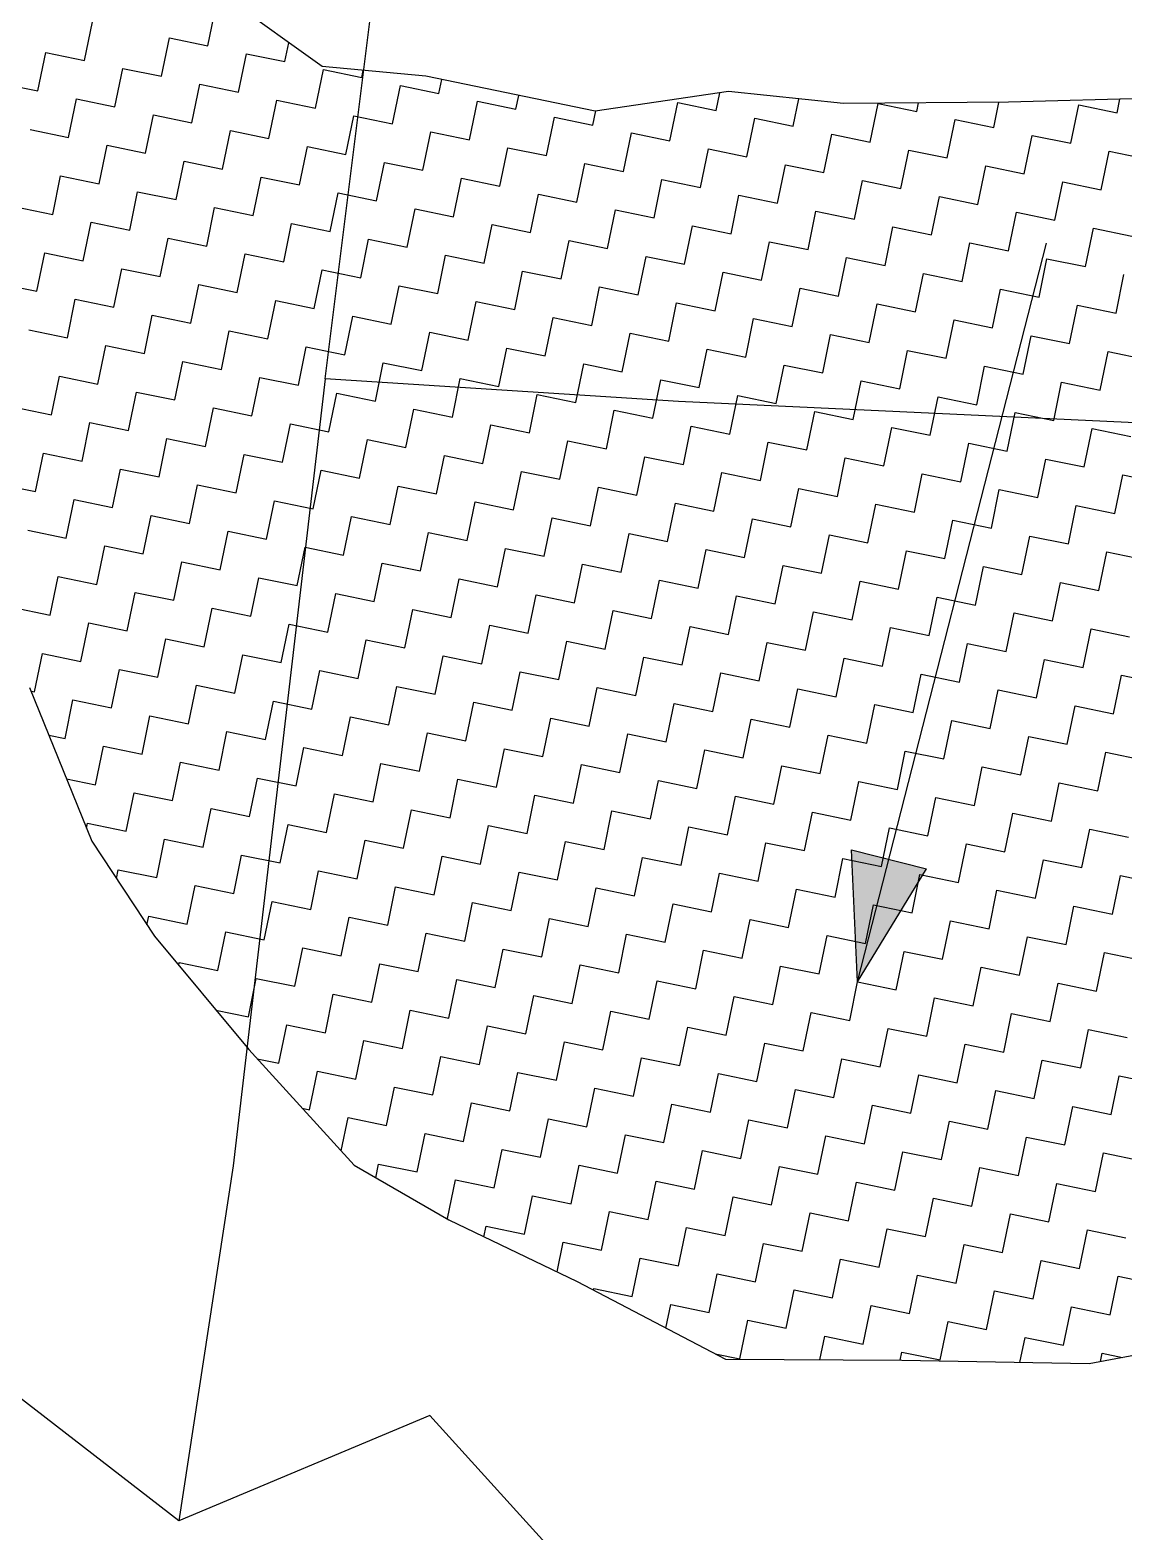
# Model space of a CAD drawing. Header units: metres. Extents: x 280043 to 281054, y 2047152 to 2048652.
# Drawn here: x 280675.3 to 280744.2, y 2047865.4 to 2047960.1 of the extents above; entities that cross this region are included whole.
import ezdxf

# ---------------------------------------------------------------- set-up
doc = ezdxf.new("R2010")
doc.units = ezdxf.units.M
doc.layers.add('POLY_HATCH', color=12, linetype='Continuous')
doc.layers.add('POLY_PARCEL', color=6, linetype='Continuous')

msp = doc.modelspace()

# ---------------------------------------------------------------- hatches: boundary and pattern name
h = msp.add_hatch(color=256)
h.paths.add_polyline_path([(280729.362, 2047907.806), (280726.998, 2047908.41), (280727.388, 2047900.077)])
h.paths.add_polyline_path([(280727.388, 2047900.077), (280731.726, 2047907.202), (280729.362, 2047907.806)])

# ---------------------------------------------------------------- linework, layer by layer
for points in [[(280727.388, 2047900.077), (280739.279, 2047946.639)], [(280726.998, 2047908.41), (280731.726, 2047907.202)], [(280727.388, 2047900.077), (280726.998, 2047908.41)], [(280727.388, 2047900.077), (280731.726, 2047907.202)]]:
    msp.add_lwpolyline(points)
at = {"layer": 'POLY_HATCH', "linetype": 'Continuous'}
for p, q in [((280686.459, 2047959.077), (280686.959, 2047961.502)), ((280678.684, 2047958.152), (280679.184, 2047960.577)), ((280683.534, 2047957.152), (280684.034, 2047959.577)), ((280684.034, 2047959.577), (280686.459, 2047959.077)), ((280675.759, 2047956.226), (280676.259, 2047958.651)), ((280676.259, 2047958.651), (280678.684, 2047958.152)), ((280688.385, 2047956.152), (280688.884, 2047958.577)), ((280688.884, 2047958.577), (280691.31, 2047958.077)), ((280691.31, 2047958.077), (280691.555, 2047959.267)), ((280680.609, 2047955.227), (280681.109, 2047957.652)), ((280681.109, 2047957.652), (280683.534, 2047957.152)), ((280693.235, 2047955.152), (280693.735, 2047957.577)), ((280693.735, 2047957.577), (280696.16, 2047957.077)), ((280673.334, 2047956.726), (280675.759, 2047956.226)), ((280685.46, 2047954.227), (280685.96, 2047956.652)), ((280685.96, 2047956.652), (280688.385, 2047956.152)), ((280696.16, 2047957.077), (280696.251, 2047957.521)), ((280701.01, 2047956.077), (280701.19, 2047956.95)), ((280677.684, 2047953.301), (280678.184, 2047955.726)), ((280678.184, 2047955.726), (280680.609, 2047955.227)), ((280690.31, 2047953.227), (280690.81, 2047955.652)), ((280690.81, 2047955.652), (280693.235, 2047955.152)), ((280698.085, 2047954.152), (280698.585, 2047956.577)), ((280698.585, 2047956.577), (280701.01, 2047956.077)), ((280705.86, 2047955.078), (280706.04, 2047955.95)), ((280718.485, 2047955.003), (280718.713, 2047956.109)), ((280723.336, 2047954.003), (280723.69, 2047955.725)), ((280743.736, 2047954.854), (280743.912, 2047955.707)), ((280682.535, 2047952.302), (280683.035, 2047954.727)), ((280683.035, 2047954.727), (280685.46, 2047954.227)), ((280702.935, 2047953.152), (280703.435, 2047955.578)), ((280703.435, 2047955.578), (280705.86, 2047955.078)), ((280710.71, 2047954.078), (280710.893, 2047954.965)), ((280715.56, 2047953.078), (280716.06, 2047955.503)), ((280716.06, 2047955.503), (280718.485, 2047955.003)), ((280728.186, 2047953.004), (280728.686, 2047955.429)), ((280728.686, 2047955.429), (280731.111, 2047954.929)), ((280731.111, 2047954.929), (280731.222, 2047955.469)), ((280735.961, 2047953.929), (280736.286, 2047955.508)), ((280740.811, 2047952.929), (280741.311, 2047955.354)), ((280741.311, 2047955.354), (280743.736, 2047954.854)), ((280675.259, 2047953.801), (280677.684, 2047953.301)), ((280695.16, 2047952.227), (280695.66, 2047954.652)), ((280695.66, 2047954.652), (280698.085, 2047954.152)), ((280707.785, 2047952.153), (280708.285, 2047954.578)), ((280708.285, 2047954.578), (280710.71, 2047954.078)), ((280720.411, 2047952.078), (280720.91, 2047954.503)), ((280720.91, 2047954.503), (280723.336, 2047954.003)), ((280733.036, 2047952.004), (280733.536, 2047954.429)), ((280733.536, 2047954.429), (280735.961, 2047953.929)), ((280687.385, 2047951.302), (280687.885, 2047953.727)), ((280687.885, 2047953.727), (280690.31, 2047953.227)), ((280700.01, 2047951.227), (280700.51, 2047953.652)), ((280700.51, 2047953.652), (280702.935, 2047953.152)), ((280712.635, 2047951.153), (280713.135, 2047953.578)), ((280713.135, 2047953.578), (280715.56, 2047953.078)), ((280725.261, 2047951.078), (280725.761, 2047953.504)), ((280725.761, 2047953.504), (280728.186, 2047953.004)), ((280737.886, 2047951.004), (280738.386, 2047953.429)), ((280738.386, 2047953.429), (280740.811, 2047952.929)), ((280679.61, 2047950.376), (280680.11, 2047952.801)), ((280680.11, 2047952.801), (280682.535, 2047952.302)), ((280692.235, 2047950.302), (280692.735, 2047952.727)), ((280692.735, 2047952.727), (280695.16, 2047952.227)), ((280704.86, 2047950.228), (280705.36, 2047952.653)), ((280705.36, 2047952.653), (280707.785, 2047952.153)), ((280717.486, 2047950.153), (280717.985, 2047952.578)), ((280717.985, 2047952.578), (280720.411, 2047952.078)), ((280730.111, 2047950.079), (280730.611, 2047952.504)), ((280730.611, 2047952.504), (280733.036, 2047952.004)), ((280742.736, 2047950.004), (280743.236, 2047952.429)), ((280743.236, 2047952.429), (280745.661, 2047951.929)), ((280684.46, 2047949.377), (280684.96, 2047951.802)), ((280684.96, 2047951.802), (280687.385, 2047951.302)), ((280697.085, 2047949.302), (280697.585, 2047951.727)), ((280697.585, 2047951.727), (280700.01, 2047951.227)), ((280709.71, 2047949.228), (280710.21, 2047951.653)), ((280710.21, 2047951.653), (280712.635, 2047951.153)), ((280722.336, 2047949.153), (280722.836, 2047951.578)), ((280722.836, 2047951.578), (280725.261, 2047951.078)), ((280734.961, 2047949.079), (280735.461, 2047951.504)), ((280735.461, 2047951.504), (280737.886, 2047951.004)), ((280676.685, 2047948.451), (280677.185, 2047950.876)), ((280677.185, 2047950.876), (280679.61, 2047950.376)), ((280689.31, 2047948.377), (280689.81, 2047950.802)), ((280689.81, 2047950.802), (280692.235, 2047950.302)), ((280701.935, 2047948.302), (280702.435, 2047950.727)), ((280702.435, 2047950.727), (280704.86, 2047950.228)), ((280714.561, 2047948.228), (280715.06, 2047950.653)), ((280715.06, 2047950.653), (280717.486, 2047950.153)), ((280727.186, 2047948.153), (280727.686, 2047950.579)), ((280727.686, 2047950.579), (280730.111, 2047950.079)), ((280739.811, 2047948.079), (280740.311, 2047950.504)), ((280740.311, 2047950.504), (280742.736, 2047950.004)), ((280681.535, 2047947.451), (280682.035, 2047949.876)), ((280682.035, 2047949.876), (280684.46, 2047949.377)), ((280694.16, 2047947.377), (280694.66, 2047949.802)), ((280694.66, 2047949.802), (280697.085, 2047949.302)), ((280706.785, 2047947.303), (280707.285, 2047949.728)), ((280707.285, 2047949.728), (280709.71, 2047949.228)), ((280719.411, 2047947.228), (280719.911, 2047949.653)), ((280719.911, 2047949.653), (280722.336, 2047949.153)), ((280732.036, 2047947.154), (280732.536, 2047949.579)), ((280732.536, 2047949.579), (280734.961, 2047949.079)), ((280674.26, 2047948.951), (280676.685, 2047948.451)), ((280686.385, 2047946.452), (280686.885, 2047948.877)), ((280686.885, 2047948.877), (280689.31, 2047948.377)), ((280699.01, 2047946.377), (280699.51, 2047948.802)), ((280699.51, 2047948.802), (280701.935, 2047948.302)), ((280711.636, 2047946.303), (280712.135, 2047948.728)), ((280712.135, 2047948.728), (280714.561, 2047948.228)), ((280724.261, 2047946.228), (280724.761, 2047948.653)), ((280724.761, 2047948.653), (280727.186, 2047948.153)), ((280736.886, 2047946.154), (280737.386, 2047948.579)), ((280737.386, 2047948.579), (280739.811, 2047948.079)), ((280678.61, 2047945.526), (280679.11, 2047947.951)), ((280679.11, 2047947.951), (280681.535, 2047947.451)), ((280691.235, 2047945.452), (280691.735, 2047947.877)), ((280691.735, 2047947.877), (280694.16, 2047947.377)), ((280703.86, 2047945.377), (280704.36, 2047947.802)), ((280704.36, 2047947.802), (280706.785, 2047947.303)), ((280716.486, 2047945.303), (280716.986, 2047947.728)), ((280716.986, 2047947.728), (280719.411, 2047947.228)), ((280729.111, 2047945.228), (280729.611, 2047947.654)), ((280729.611, 2047947.654), (280732.036, 2047947.154)), ((280741.736, 2047945.154), (280742.236, 2047947.579)), ((280742.236, 2047947.579), (280744.661, 2047947.079)), ((280683.46, 2047944.526), (280683.96, 2047946.951)), ((280683.96, 2047946.951), (280686.385, 2047946.452)), ((280696.085, 2047944.452), (280696.585, 2047946.877)), ((280696.585, 2047946.877), (280699.01, 2047946.377)), ((280708.711, 2047944.378), (280709.211, 2047946.803)), ((280709.211, 2047946.803), (280711.636, 2047946.303)), ((280721.336, 2047944.303), (280721.836, 2047946.728)), ((280721.836, 2047946.728), (280724.261, 2047946.228)), ((280733.961, 2047944.229), (280734.461, 2047946.654)), ((280734.461, 2047946.654), (280736.886, 2047946.154)), ((280675.685, 2047943.601), (280676.185, 2047946.026)), ((280676.185, 2047946.026), (280678.61, 2047945.526)), ((280688.31, 2047943.527), (280688.81, 2047945.952)), ((280688.81, 2047945.952), (280691.235, 2047945.452)), ((280700.935, 2047943.452), (280701.435, 2047945.877)), ((280701.435, 2047945.877), (280703.86, 2047945.377)), ((280713.561, 2047943.378), (280714.061, 2047945.803)), ((280714.061, 2047945.803), (280716.486, 2047945.303)), ((280726.186, 2047943.303), (280726.686, 2047945.728)), ((280726.686, 2047945.728), (280729.111, 2047945.228)), ((280738.811, 2047943.229), (280739.311, 2047945.654)), ((280739.311, 2047945.654), (280741.736, 2047945.154)), ((280680.535, 2047942.601), (280681.035, 2047945.026)), ((280681.035, 2047945.026), (280683.46, 2047944.526)), ((280693.16, 2047942.527), (280693.66, 2047944.952)), ((280693.66, 2047944.952), (280696.085, 2047944.452)), ((280705.786, 2047942.452), (280706.286, 2047944.877)), ((280706.286, 2047944.877), (280708.711, 2047944.378)), ((280718.411, 2047942.378), (280718.911, 2047944.803)), ((280718.911, 2047944.803), (280721.336, 2047944.303)), ((280731.036, 2047942.303), (280731.536, 2047944.729)), ((280731.536, 2047944.729), (280733.961, 2047944.229)), ((280743.662, 2047942.229), (280744.161, 2047944.654)), ((280673.26, 2047944.101), (280675.685, 2047943.601)), ((280685.385, 2047941.601), (280685.885, 2047944.027)), ((280685.885, 2047944.027), (280688.31, 2047943.527)), ((280698.01, 2047941.527), (280698.51, 2047943.952)), ((280698.51, 2047943.952), (280700.935, 2047943.452)), ((280710.636, 2047941.453), (280711.136, 2047943.878)), ((280711.136, 2047943.878), (280713.561, 2047943.378)), ((280723.261, 2047941.378), (280723.761, 2047943.803)), ((280723.761, 2047943.803), (280726.186, 2047943.303)), ((280735.886, 2047941.304), (280736.386, 2047943.729)), ((280736.386, 2047943.729), (280738.811, 2047943.229)), ((280677.61, 2047940.676), (280678.11, 2047943.101)), ((280678.11, 2047943.101), (280680.535, 2047942.601)), ((280690.235, 2047940.602), (280690.735, 2047943.027)), ((280690.735, 2047943.027), (280693.16, 2047942.527)), ((280702.861, 2047940.527), (280703.361, 2047942.952)), ((280703.361, 2047942.952), (280705.786, 2047942.452)), ((280715.486, 2047940.453), (280715.986, 2047942.878)), ((280715.986, 2047942.878), (280718.411, 2047942.378)), ((280728.111, 2047940.378), (280728.611, 2047942.803)), ((280728.611, 2047942.803), (280731.036, 2047942.303)), ((280740.737, 2047940.304), (280741.236, 2047942.729)), ((280741.236, 2047942.729), (280743.662, 2047942.229)), ((280682.46, 2047939.676), (280682.96, 2047942.101)), ((280682.96, 2047942.101), (280685.385, 2047941.601)), ((280695.085, 2047939.602), (280695.585, 2047942.027)), ((280695.585, 2047942.027), (280698.01, 2047941.527)), ((280707.711, 2047939.527), (280708.211, 2047941.952)), ((280708.211, 2047941.952), (280710.636, 2047941.453)), ((280720.336, 2047939.453), (280720.836, 2047941.878)), ((280720.836, 2047941.878), (280723.261, 2047941.378)), ((280732.961, 2047939.378), (280733.461, 2047941.804)), ((280733.461, 2047941.804), (280735.886, 2047941.304)), ((280675.185, 2047941.176), (280677.61, 2047940.676)), ((280687.31, 2047938.676), (280687.81, 2047941.102)), ((280687.81, 2047941.102), (280690.235, 2047940.602)), ((280699.936, 2047938.602), (280700.436, 2047941.027)), ((280700.436, 2047941.027), (280702.861, 2047940.527)), ((280712.561, 2047938.528), (280713.061, 2047940.953)), ((280713.061, 2047940.953), (280715.486, 2047940.453)), ((280725.186, 2047938.453), (280725.686, 2047940.878)), ((280725.686, 2047940.878), (280728.111, 2047940.378)), ((280737.812, 2047938.379), (280738.311, 2047940.804)), ((280738.311, 2047940.804), (280740.737, 2047940.304)), ((280679.535, 2047937.751), (280680.035, 2047940.176)), ((280680.035, 2047940.176), (280682.46, 2047939.676)), ((280692.16, 2047937.677), (280692.66, 2047940.102)), ((280692.66, 2047940.102), (280695.085, 2047939.602)), ((280704.786, 2047937.602), (280705.286, 2047940.027)), ((280705.286, 2047940.027), (280707.711, 2047939.527)), ((280717.411, 2047937.528), (280717.911, 2047939.953)), ((280717.911, 2047939.953), (280720.336, 2047939.453)), ((280730.036, 2047937.453), (280730.536, 2047939.878)), ((280730.536, 2047939.878), (280732.961, 2047939.378)), ((280742.662, 2047937.379), (280743.162, 2047939.804)), ((280743.162, 2047939.804), (280745.587, 2047939.304)), ((280684.385, 2047936.751), (280684.885, 2047939.176)), ((280684.885, 2047939.176), (280687.31, 2047938.676)), ((280697.011, 2047936.677), (280697.511, 2047939.102)), ((280697.511, 2047939.102), (280699.936, 2047938.602)), ((280709.636, 2047936.602), (280710.136, 2047939.027)), ((280710.136, 2047939.027), (280712.561, 2047938.528)), ((280722.261, 2047936.528), (280722.761, 2047938.953)), ((280722.761, 2047938.953), (280725.186, 2047938.453)), ((280734.887, 2047936.454), (280735.386, 2047938.879)), ((280735.386, 2047938.879), (280737.812, 2047938.379)), ((280676.61, 2047935.826), (280677.11, 2047938.251)), ((280677.11, 2047938.251), (280679.535, 2047937.751)), ((280689.236, 2047935.751), (280689.735, 2047938.177)), ((280689.735, 2047938.177), (280692.16, 2047937.677)), ((280701.861, 2047935.677), (280702.361, 2047938.102)), ((280702.361, 2047938.102), (280704.786, 2047937.602)), ((280714.486, 2047935.603), (280714.986, 2047938.028)), ((280714.986, 2047938.028), (280717.411, 2047937.528)), ((280727.111, 2047935.528), (280727.611, 2047937.953)), ((280727.611, 2047937.953), (280730.036, 2047937.453)), ((280739.737, 2047935.454), (280740.237, 2047937.879)), ((280740.237, 2047937.879), (280742.662, 2047937.379)), ((280681.46, 2047934.826), (280681.96, 2047937.251)), ((280681.96, 2047937.251), (280684.385, 2047936.751)), ((280694.086, 2047934.752), (280694.586, 2047937.177)), ((280694.586, 2047937.177), (280697.011, 2047936.677)), ((280706.711, 2047934.677), (280707.211, 2047937.102)), ((280707.211, 2047937.102), (280709.636, 2047936.602)), ((280719.336, 2047934.603), (280719.836, 2047937.028)), ((280719.836, 2047937.028), (280722.261, 2047936.528)), ((280731.962, 2047934.528), (280732.462, 2047936.953)), ((280732.462, 2047936.953), (280734.887, 2047936.454)), ((280674.185, 2047936.326), (280676.61, 2047935.826)), ((280686.311, 2047933.826), (280686.81, 2047936.251)), ((280686.81, 2047936.251), (280689.236, 2047935.751)), ((280698.936, 2047933.752), (280699.436, 2047936.177)), ((280699.436, 2047936.177), (280701.861, 2047935.677)), ((280711.561, 2047933.677), (280712.061, 2047936.102)), ((280712.061, 2047936.102), (280714.486, 2047935.603)), ((280724.186, 2047933.603), (280724.686, 2047936.028)), ((280724.686, 2047936.028), (280727.111, 2047935.528)), ((280736.812, 2047933.529), (280737.312, 2047935.954)), ((280737.312, 2047935.954), (280739.737, 2047935.454)), ((280678.535, 2047932.901), (280679.035, 2047935.326)), ((280679.035, 2047935.326), (280681.46, 2047934.826)), ((280691.161, 2047932.826), (280691.661, 2047935.252)), ((280691.661, 2047935.252), (280694.086, 2047934.752)), ((280703.786, 2047932.752), (280704.286, 2047935.177)), ((280704.286, 2047935.177), (280706.711, 2047934.677)), ((280716.411, 2047932.678), (280716.911, 2047935.103)), ((280716.911, 2047935.103), (280719.336, 2047934.603)), ((280729.037, 2047932.603), (280729.537, 2047935.028)), ((280729.537, 2047935.028), (280731.962, 2047934.528)), ((280741.662, 2047932.529), (280742.162, 2047934.954)), ((280742.162, 2047934.954), (280744.587, 2047934.454)), ((280683.386, 2047931.901), (280683.885, 2047934.326)), ((280683.885, 2047934.326), (280686.311, 2047933.826)), ((280696.011, 2047931.827), (280696.511, 2047934.252)), ((280696.511, 2047934.252), (280698.936, 2047933.752)), ((280708.636, 2047931.752), (280709.136, 2047934.177)), ((280709.136, 2047934.177), (280711.561, 2047933.677)), ((280721.261, 2047931.678), (280721.761, 2047934.103)), ((280721.761, 2047934.103), (280724.186, 2047933.603)), ((280733.887, 2047931.603), (280734.387, 2047934.028)), ((280734.387, 2047934.028), (280736.812, 2047933.529)), ((280675.61, 2047930.976), (280676.11, 2047933.401)), ((280676.11, 2047933.401), (280678.535, 2047932.901)), ((280688.236, 2047930.901), (280688.736, 2047933.326)), ((280688.736, 2047933.326), (280691.161, 2047932.826)), ((280700.861, 2047930.827), (280701.361, 2047933.252)), ((280701.361, 2047933.252), (280703.786, 2047932.752)), ((280713.486, 2047930.752), (280713.986, 2047933.177)), ((280713.986, 2047933.177), (280716.411, 2047932.678)), ((280726.112, 2047930.678), (280726.612, 2047933.103)), ((280726.612, 2047933.103), (280729.037, 2047932.603)), ((280738.737, 2047930.604), (280739.237, 2047933.029)), ((280739.237, 2047933.029), (280741.662, 2047932.529)), ((280680.461, 2047929.976), (280680.96, 2047932.401)), ((280680.96, 2047932.401), (280683.386, 2047931.901)), ((280693.086, 2047929.901), (280693.586, 2047932.327)), ((280693.586, 2047932.327), (280696.011, 2047931.827)), ((280705.711, 2047929.827), (280706.211, 2047932.252)), ((280706.211, 2047932.252), (280708.636, 2047931.752)), ((280718.336, 2047929.753), (280718.836, 2047932.178)), ((280718.836, 2047932.178), (280721.261, 2047931.678)), ((280730.962, 2047929.678), (280731.462, 2047932.103)), ((280731.462, 2047932.103), (280733.887, 2047931.603)), ((280743.587, 2047929.604), (280744.087, 2047932.029)), ((280744.087, 2047932.029), (280746.512, 2047931.529)), ((280673.185, 2047931.476), (280675.61, 2047930.976)), ((280685.311, 2047928.976), (280685.811, 2047931.401)), ((280685.811, 2047931.401), (280688.236, 2047930.901)), ((280697.936, 2047928.902), (280698.436, 2047931.327)), ((280698.436, 2047931.327), (280700.861, 2047930.827)), ((280710.561, 2047928.827), (280711.061, 2047931.252)), ((280711.061, 2047931.252), (280713.486, 2047930.752)), ((280723.187, 2047928.753), (280723.687, 2047931.178)), ((280723.687, 2047931.178), (280726.112, 2047930.678)), ((280735.812, 2047928.678), (280736.312, 2047931.103)), ((280736.312, 2047931.103), (280738.737, 2047930.604)), ((280677.536, 2047928.051), (280678.035, 2047930.476)), ((280678.035, 2047930.476), (280680.461, 2047929.976)), ((280690.161, 2047927.976), (280690.661, 2047930.401)), ((280690.661, 2047930.401), (280693.086, 2047929.901)), ((280702.786, 2047927.902), (280703.286, 2047930.327)), ((280703.286, 2047930.327), (280705.711, 2047929.827)), ((280715.412, 2047927.827), (280715.911, 2047930.253)), ((280715.911, 2047930.253), (280718.336, 2047929.753)), ((280728.037, 2047927.753), (280728.537, 2047930.178)), ((280728.537, 2047930.178), (280730.962, 2047929.678)), ((280740.662, 2047927.679), (280741.162, 2047930.104)), ((280741.162, 2047930.104), (280743.587, 2047929.604)), ((280682.386, 2047927.051), (280682.886, 2047929.476)), ((280682.886, 2047929.476), (280685.311, 2047928.976)), ((280695.011, 2047926.976), (280695.511, 2047929.402)), ((280695.511, 2047929.402), (280697.936, 2047928.902)), ((280707.636, 2047926.902), (280708.136, 2047929.327)), ((280708.136, 2047929.327), (280710.561, 2047928.827)), ((280720.262, 2047926.828), (280720.762, 2047929.253)), ((280720.762, 2047929.253), (280723.187, 2047928.753)), ((280732.887, 2047926.753), (280733.387, 2047929.178)), ((280733.387, 2047929.178), (280735.812, 2047928.678)), ((280675.11, 2047928.551), (280677.536, 2047928.051)), ((280687.236, 2047926.051), (280687.736, 2047928.476)), ((280687.736, 2047928.476), (280690.161, 2047927.976)), ((280699.861, 2047925.977), (280700.361, 2047928.402)), ((280700.361, 2047928.402), (280702.786, 2047927.902)), ((280712.487, 2047925.902), (280712.986, 2047928.327)), ((280712.986, 2047928.327), (280715.412, 2047927.827)), ((280725.112, 2047925.828), (280725.612, 2047928.253)), ((280725.612, 2047928.253), (280728.037, 2047927.753)), ((280679.461, 2047925.126), (280679.961, 2047927.551)), ((280679.961, 2047927.551), (280682.386, 2047927.051)), ((280692.086, 2047925.051), (280692.586, 2047927.476)), ((280692.586, 2047927.476), (280695.011, 2047926.976)), ((280704.711, 2047924.977), (280705.211, 2047927.402)), ((280705.211, 2047927.402), (280707.636, 2047926.902)), ((280717.337, 2047924.902), (280717.837, 2047927.328)), ((280717.837, 2047927.328), (280720.262, 2047926.828)), ((280737.737, 2047925.753), (280738.237, 2047928.178)), ((280738.237, 2047928.178), (280740.662, 2047927.679)), ((280684.311, 2047924.126), (280684.811, 2047926.551)), ((280684.811, 2047926.551), (280687.236, 2047926.051)), ((280696.936, 2047924.052), (280697.436, 2047926.477)), ((280697.436, 2047926.477), (280699.861, 2047925.977)), ((280709.562, 2047923.977), (280710.061, 2047926.402)), ((280710.061, 2047926.402), (280712.487, 2047925.902)), ((280722.187, 2047923.903), (280722.687, 2047926.328)), ((280722.687, 2047926.328), (280725.112, 2047925.828)), ((280729.962, 2047924.828), (280730.462, 2047927.253)), ((280730.462, 2047927.253), (280732.887, 2047926.753)), ((280742.587, 2047924.754), (280743.087, 2047927.179)), ((280743.087, 2047927.179), (280745.512, 2047926.679)), ((280676.536, 2047923.201), (280677.036, 2047925.626)), ((280677.036, 2047925.626), (280679.461, 2047925.126)), ((280689.161, 2047923.126), (280689.661, 2047925.551)), ((280689.661, 2047925.551), (280692.086, 2047925.051)), ((280701.786, 2047923.052), (280702.286, 2047925.477)), ((280702.286, 2047925.477), (280704.711, 2047924.977)), ((280714.412, 2047922.977), (280714.912, 2047925.402)), ((280714.912, 2047925.402), (280717.337, 2047924.902)), ((280734.812, 2047923.828), (280735.312, 2047926.253)), ((280735.312, 2047926.253), (280737.737, 2047925.753)), ((280681.386, 2047922.201), (280681.886, 2047924.626)), ((280681.886, 2047924.626), (280684.311, 2047924.126)), ((280694.011, 2047922.126), (280694.511, 2047924.551)), ((280694.511, 2047924.551), (280696.936, 2047924.052)), ((280706.637, 2047922.052), (280707.136, 2047924.477)), ((280707.136, 2047924.477), (280709.562, 2047923.977)), ((280727.037, 2047922.903), (280727.537, 2047925.328)), ((280727.537, 2047925.328), (280729.962, 2047924.828)), ((280739.662, 2047922.828), (280740.162, 2047925.253)), ((280740.162, 2047925.253), (280742.587, 2047924.754)), ((280674.111, 2047923.7), (280676.536, 2047923.201)), ((280686.236, 2047921.201), (280686.736, 2047923.626)), ((280686.736, 2047923.626), (280689.161, 2047923.126)), ((280698.861, 2047921.127), (280699.361, 2047923.552)), ((280699.361, 2047923.552), (280701.786, 2047923.052)), ((280711.487, 2047921.052), (280711.987, 2047923.477)), ((280711.987, 2047923.477), (280714.412, 2047922.977)), ((280719.262, 2047921.977), (280719.762, 2047924.403)), ((280719.762, 2047924.403), (280722.187, 2047923.903)), ((280731.887, 2047921.903), (280732.387, 2047924.328)), ((280732.387, 2047924.328), (280734.812, 2047923.828)), ((280678.461, 2047920.276), (280678.961, 2047922.701)), ((280678.961, 2047922.701), (280681.386, 2047922.201)), ((280691.086, 2047920.201), (280691.586, 2047922.626)), ((280691.586, 2047922.626), (280694.011, 2047922.126)), ((280703.712, 2047920.127), (280704.211, 2047922.552)), ((280704.211, 2047922.552), (280706.637, 2047922.052)), ((280724.112, 2047920.978), (280724.612, 2047923.403)), ((280724.612, 2047923.403), (280727.037, 2047922.903)), ((280736.737, 2047920.903), (280737.237, 2047923.328)), ((280737.237, 2047923.328), (280739.662, 2047922.828)), ((280683.311, 2047919.276), (280683.811, 2047921.701)), ((280683.811, 2047921.701), (280686.236, 2047921.201)), ((280695.936, 2047919.201), (280696.436, 2047921.626)), ((280696.436, 2047921.626), (280698.861, 2047921.127)), ((280716.337, 2047920.052), (280716.837, 2047922.477)), ((280716.837, 2047922.477), (280719.262, 2047921.977)), ((280728.962, 2047919.978), (280729.462, 2047922.403)), ((280729.462, 2047922.403), (280731.887, 2047921.903)), ((280741.587, 2047919.903), (280742.087, 2047922.328)), ((280742.087, 2047922.328), (280744.512, 2047921.829)), ((280675.536, 2047918.35), (280676.036, 2047920.776)), ((280676.036, 2047920.776), (280678.461, 2047920.276)), ((280688.161, 2047918.276), (280688.661, 2047920.701)), ((280688.661, 2047920.701), (280691.086, 2047920.201)), ((280708.562, 2047919.127), (280709.062, 2047921.552)), ((280709.062, 2047921.552), (280711.487, 2047921.052)), ((280721.187, 2047919.052), (280721.687, 2047921.478)), ((280721.687, 2047921.478), (280724.112, 2047920.978)), ((280733.812, 2047918.978), (280734.312, 2047921.403)), ((280734.312, 2047921.403), (280736.737, 2047920.903)), ((280680.386, 2047917.351), (280680.886, 2047919.776)), ((280680.886, 2047919.776), (280683.311, 2047919.276)), ((280693.011, 2047917.276), (280693.511, 2047919.701)), ((280693.511, 2047919.701), (280695.936, 2047919.201)), ((280700.787, 2047918.202), (280701.286, 2047920.627)), ((280701.286, 2047920.627), (280703.712, 2047920.127)), ((280713.412, 2047918.127), (280713.912, 2047920.552)), ((280713.912, 2047920.552), (280716.337, 2047920.052)), ((280726.037, 2047918.053), (280726.537, 2047920.478)), ((280726.537, 2047920.478), (280728.962, 2047919.978)), ((280738.663, 2047917.978), (280739.162, 2047920.403)), ((280739.162, 2047920.403), (280741.587, 2047919.903)), ((280685.236, 2047916.351), (280685.736, 2047918.776)), ((280685.736, 2047918.776), (280688.161, 2047918.276)), ((280705.637, 2047917.202), (280706.137, 2047919.627)), ((280706.137, 2047919.627), (280708.562, 2047919.127)), ((280718.262, 2047917.127), (280718.762, 2047919.552)), ((280718.762, 2047919.552), (280721.187, 2047919.052)), ((280730.887, 2047917.053), (280731.387, 2047919.478)), ((280731.387, 2047919.478), (280733.812, 2047918.978)), ((280743.513, 2047916.978), (280744.013, 2047919.403)), ((280744.013, 2047919.403), (280746.438, 2047918.904)), ((280675.326, 2047918.394), (280675.536, 2047918.35)), ((280677.461, 2047915.425), (280677.961, 2047917.851)), ((280677.961, 2047917.851), (280680.386, 2047917.351)), ((280697.862, 2047916.276), (280698.361, 2047918.701)), ((280698.361, 2047918.701), (280700.787, 2047918.202)), ((280710.487, 2047916.202), (280710.987, 2047918.627)), ((280710.987, 2047918.627), (280713.412, 2047918.127)), ((280723.112, 2047916.127), (280723.612, 2047918.553)), ((280723.612, 2047918.553), (280726.037, 2047918.053)), ((280735.738, 2047916.053), (280736.237, 2047918.478)), ((280736.237, 2047918.478), (280738.663, 2047917.978)), ((280682.311, 2047914.426), (280682.811, 2047916.851)), ((280682.811, 2047916.851), (280685.236, 2047916.351)), ((280690.086, 2047915.351), (280690.586, 2047917.776)), ((280690.586, 2047917.776), (280693.011, 2047917.276)), ((280702.712, 2047915.277), (280703.212, 2047917.702)), ((280703.212, 2047917.702), (280705.637, 2047917.202)), ((280715.337, 2047915.202), (280715.837, 2047917.627)), ((280715.837, 2047917.627), (280718.262, 2047917.127)), ((280727.962, 2047915.128), (280728.462, 2047917.553)), ((280728.462, 2047917.553), (280730.887, 2047917.053)), ((280740.588, 2047915.053), (280741.088, 2047917.478)), ((280741.088, 2047917.478), (280743.513, 2047916.978)), ((280694.937, 2047914.351), (280695.437, 2047916.776)), ((280695.437, 2047916.776), (280697.862, 2047916.276)), ((280707.562, 2047914.277), (280708.062, 2047916.702)), ((280708.062, 2047916.702), (280710.487, 2047916.202)), ((280720.187, 2047914.202), (280720.687, 2047916.627)), ((280720.687, 2047916.627), (280723.112, 2047916.127)), ((280732.813, 2047914.128), (280733.312, 2047916.553)), ((280733.312, 2047916.553), (280735.738, 2047916.053)), ((280676.444, 2047915.635), (280677.461, 2047915.425)), ((280687.161, 2047913.426), (280687.661, 2047915.851)), ((280687.661, 2047915.851), (280690.086, 2047915.351)), ((280699.787, 2047913.351), (280700.287, 2047915.776)), ((280700.287, 2047915.776), (280702.712, 2047915.277)), ((280712.412, 2047913.277), (280712.912, 2047915.702)), ((280712.912, 2047915.702), (280715.337, 2047915.202)), ((280725.037, 2047913.202), (280725.537, 2047915.628)), ((280725.537, 2047915.628), (280727.962, 2047915.128)), ((280737.663, 2047913.128), (280738.163, 2047915.553)), ((280738.163, 2047915.553), (280740.588, 2047915.053)), ((280679.386, 2047912.5), (280679.886, 2047914.926)), ((280679.886, 2047914.926), (280682.311, 2047914.426)), ((280692.012, 2047912.426), (280692.512, 2047914.851)), ((280692.512, 2047914.851), (280694.937, 2047914.351)), ((280704.637, 2047912.352), (280705.137, 2047914.777)), ((280705.137, 2047914.777), (280707.562, 2047914.277)), ((280717.262, 2047912.277), (280717.762, 2047914.702)), ((280717.762, 2047914.702), (280720.187, 2047914.202)), ((280729.888, 2047912.203), (280730.387, 2047914.628)), ((280730.387, 2047914.628), (280732.813, 2047914.128)), ((280742.513, 2047912.128), (280743.013, 2047914.553)), ((280743.013, 2047914.553), (280745.438, 2047914.053)), ((280684.236, 2047911.501), (280684.736, 2047913.926)), ((280684.736, 2047913.926), (280687.161, 2047913.426)), ((280696.862, 2047911.426), (280697.362, 2047913.851)), ((280697.362, 2047913.851), (280699.787, 2047913.351)), ((280709.487, 2047911.352), (280709.987, 2047913.777)), ((280709.987, 2047913.777), (280712.412, 2047913.277)), ((280722.112, 2047911.277), (280722.612, 2047913.702)), ((280722.612, 2047913.702), (280725.037, 2047913.202)), ((280734.738, 2047911.203), (280735.238, 2047913.628)), ((280735.238, 2047913.628), (280737.663, 2047913.128)), ((280677.561, 2047912.877), (280679.386, 2047912.5)), ((280689.087, 2047910.501), (280689.587, 2047912.926)), ((280689.587, 2047912.926), (280692.012, 2047912.426)), ((280701.712, 2047910.426), (280702.212, 2047912.851)), ((280702.212, 2047912.851), (280704.637, 2047912.352)), ((280714.337, 2047910.352), (280714.837, 2047912.777)), ((280714.837, 2047912.777), (280717.262, 2047912.277)), ((280726.963, 2047910.278), (280727.462, 2047912.703)), ((280727.462, 2047912.703), (280729.888, 2047912.203)), ((280739.588, 2047910.203), (280740.088, 2047912.628)), ((280740.088, 2047912.628), (280742.513, 2047912.128)), ((280681.311, 2047909.575), (280681.811, 2047912.001)), ((280681.811, 2047912.001), (280684.236, 2047911.501)), ((280693.937, 2047909.501), (280694.437, 2047911.926)), ((280694.437, 2047911.926), (280696.862, 2047911.426)), ((280706.562, 2047909.427), (280707.062, 2047911.852)), ((280707.062, 2047911.852), (280709.487, 2047911.352)), ((280719.187, 2047909.352), (280719.687, 2047911.777)), ((280719.687, 2047911.777), (280722.112, 2047911.277)), ((280731.813, 2047909.278), (280732.313, 2047911.703)), ((280732.313, 2047911.703), (280734.738, 2047911.203)), ((280686.162, 2047908.576), (280686.662, 2047911.001)), ((280686.662, 2047911.001), (280689.087, 2047910.501)), ((280698.787, 2047908.501), (280699.287, 2047910.926)), ((280699.287, 2047910.926), (280701.712, 2047910.426)), ((280711.412, 2047908.427), (280711.912, 2047910.852)), ((280711.912, 2047910.852), (280714.337, 2047910.352)), ((280724.038, 2047908.352), (280724.537, 2047910.777)), ((280724.537, 2047910.777), (280726.963, 2047910.278)), ((280736.663, 2047908.278), (280737.163, 2047910.703)), ((280737.163, 2047910.703), (280739.588, 2047910.203)), ((280678.822, 2047909.765), (280678.886, 2047910.075)), ((280678.886, 2047910.075), (280681.311, 2047909.575)), ((280691.012, 2047907.576), (280691.512, 2047910.001)), ((280691.512, 2047910.001), (280693.937, 2047909.501)), ((280703.637, 2047907.501), (280704.137, 2047909.926)), ((280704.137, 2047909.926), (280706.562, 2047909.427)), ((280716.262, 2047907.427), (280716.762, 2047909.852)), ((280716.762, 2047909.852), (280719.187, 2047909.352)), ((280728.888, 2047907.353), (280729.388, 2047909.778)), ((280729.388, 2047909.778), (280731.813, 2047909.278)), ((280741.513, 2047907.278), (280742.013, 2047909.703)), ((280742.013, 2047909.703), (280744.438, 2047909.203)), ((280683.237, 2047906.65), (280683.737, 2047909.076)), ((280683.737, 2047909.076), (280686.162, 2047908.576)), ((280695.862, 2047906.576), (280696.362, 2047909.001)), ((280696.362, 2047909.001), (280698.787, 2047908.501)), ((280708.487, 2047906.502), (280708.987, 2047908.927)), ((280708.987, 2047908.927), (280711.412, 2047908.427)), ((280721.113, 2047906.427), (280721.612, 2047908.852)), ((280721.612, 2047908.852), (280724.038, 2047908.352)), ((280733.738, 2047906.353), (280734.238, 2047908.778)), ((280734.238, 2047908.778), (280736.663, 2047908.278)), ((280688.087, 2047905.651), (280688.587, 2047908.076)), ((280688.587, 2047908.076), (280691.012, 2047907.576)), ((280700.712, 2047905.576), (280701.212, 2047908.001)), ((280701.212, 2047908.001), (280703.637, 2047907.501)), ((280713.337, 2047905.502), (280713.837, 2047907.927)), ((280713.837, 2047907.927), (280716.262, 2047907.427)), ((280725.963, 2047905.427), (280726.463, 2047907.852)), ((280726.463, 2047907.852), (280728.888, 2047907.353)), ((280738.588, 2047905.353), (280739.088, 2047907.778)), ((280739.088, 2047907.778), (280741.513, 2047907.278)), ((280680.699, 2047906.603), (280680.812, 2047907.15)), ((280680.812, 2047907.15), (280683.237, 2047906.65)), ((280692.937, 2047904.651), (280693.437, 2047907.076)), ((280693.437, 2047907.076), (280695.862, 2047906.576)), ((280705.562, 2047904.576), (280706.062, 2047907.002)), ((280706.062, 2047907.002), (280708.487, 2047906.502)), ((280718.188, 2047904.502), (280718.688, 2047906.927)), ((280718.688, 2047906.927), (280721.113, 2047906.427)), ((280730.813, 2047904.428), (280731.313, 2047906.853)), ((280731.313, 2047906.853), (280733.738, 2047906.353)), ((280743.438, 2047904.353), (280743.938, 2047906.778)), ((280743.938, 2047906.778), (280746.363, 2047906.278)), ((280685.162, 2047903.725), (280685.662, 2047906.151)), ((280685.662, 2047906.151), (280688.087, 2047905.651)), ((280697.787, 2047903.651), (280698.287, 2047906.076)), ((280698.287, 2047906.076), (280700.712, 2047905.576)), ((280710.412, 2047903.577), (280710.912, 2047906.002)), ((280710.912, 2047906.002), (280713.337, 2047905.502)), ((280723.038, 2047903.502), (280723.538, 2047905.927)), ((280723.538, 2047905.927), (280725.963, 2047905.427)), ((280735.663, 2047903.428), (280736.163, 2047905.853)), ((280736.163, 2047905.853), (280738.588, 2047905.353)), ((280690.012, 2047902.726), (280690.512, 2047905.151)), ((280690.512, 2047905.151), (280692.937, 2047904.651)), ((280702.637, 2047902.651), (280703.137, 2047905.076)), ((280703.137, 2047905.076), (280705.562, 2047904.576)), ((280715.263, 2047902.577), (280715.763, 2047905.002)), ((280715.763, 2047905.002), (280718.188, 2047904.502)), ((280727.888, 2047902.502), (280728.388, 2047904.927)), ((280728.388, 2047904.927), (280730.813, 2047904.428)), ((280740.513, 2047902.428), (280741.013, 2047904.853)), ((280741.013, 2047904.853), (280743.438, 2047904.353)), ((280682.624, 2047903.679), (280682.737, 2047904.225)), ((280682.737, 2047904.225), (280685.162, 2047903.725)), ((280694.862, 2047901.726), (280695.362, 2047904.151)), ((280695.362, 2047904.151), (280697.787, 2047903.651)), ((280707.487, 2047901.651), (280707.987, 2047904.077)), ((280707.987, 2047904.077), (280710.412, 2047903.577)), ((280720.113, 2047901.577), (280720.613, 2047904.002)), ((280720.613, 2047904.002), (280723.038, 2047903.502)), ((280732.738, 2047901.503), (280733.238, 2047903.928)), ((280733.238, 2047903.928), (280735.663, 2047903.428)), ((280687.087, 2047900.801), (280687.587, 2047903.226)), ((280687.587, 2047903.226), (280690.012, 2047902.726)), ((280699.712, 2047900.726), (280700.212, 2047903.151)), ((280700.212, 2047903.151), (280702.637, 2047902.651)), ((280712.338, 2047900.652), (280712.838, 2047903.077)), ((280712.838, 2047903.077), (280715.263, 2047902.577)), ((280724.963, 2047900.577), (280725.463, 2047903.002)), ((280725.463, 2047903.002), (280727.888, 2047902.502)), ((280737.588, 2047900.503), (280738.088, 2047902.928)), ((280738.088, 2047902.928), (280740.513, 2047902.428)), ((280691.937, 2047899.801), (280692.437, 2047902.226)), ((280692.437, 2047902.226), (280694.862, 2047901.726)), ((280704.562, 2047899.726), (280705.062, 2047902.151)), ((280705.062, 2047902.151), (280707.487, 2047901.651)), ((280717.188, 2047899.652), (280717.688, 2047902.077)), ((280717.688, 2047902.077), (280720.113, 2047901.577)), ((280729.813, 2047899.577), (280730.313, 2047902.002)), ((280730.313, 2047902.002), (280732.738, 2047901.503)), ((280742.438, 2047899.503), (280742.938, 2047901.928)), ((280742.938, 2047901.928), (280745.363, 2047901.428)), ((280684.625, 2047901.121), (280684.662, 2047901.3)), ((280684.662, 2047901.3), (280687.087, 2047900.801)), ((280696.787, 2047898.801), (280697.287, 2047901.226)), ((280697.287, 2047901.226), (280699.712, 2047900.726)), ((280709.413, 2047898.726), (280709.913, 2047901.152)), ((280709.913, 2047901.152), (280712.338, 2047900.652)), ((280722.038, 2047898.652), (280722.538, 2047901.077)), ((280722.538, 2047901.077), (280724.963, 2047900.577)), ((280734.663, 2047898.578), (280735.163, 2047901.003)), ((280735.163, 2047901.003), (280737.588, 2047900.503)), ((280689.012, 2047897.876), (280689.512, 2047900.301)), ((280689.512, 2047900.301), (280691.937, 2047899.801)), ((280701.638, 2047897.801), (280702.137, 2047900.226)), ((280702.137, 2047900.226), (280704.562, 2047899.726)), ((280714.263, 2047897.727), (280714.763, 2047900.152)), ((280714.763, 2047900.152), (280717.188, 2047899.652)), ((280726.888, 2047897.652), (280727.388, 2047900.077)), ((280727.388, 2047900.077), (280729.813, 2047899.577)), ((280739.513, 2047897.578), (280740.013, 2047900.003)), ((280740.013, 2047900.003), (280742.438, 2047899.503)), ((280693.862, 2047896.876), (280694.362, 2047899.301)), ((280694.362, 2047899.301), (280696.787, 2047898.801)), ((280706.488, 2047896.801), (280706.988, 2047899.226)), ((280706.988, 2047899.226), (280709.413, 2047898.726)), ((280719.113, 2047896.727), (280719.613, 2047899.152)), ((280719.613, 2047899.152), (280722.038, 2047898.652)), ((280731.738, 2047896.652), (280732.238, 2047899.077)), ((280732.238, 2047899.077), (280734.663, 2047898.578)), ((280686.97, 2047898.296), (280689.012, 2047897.876)), ((280698.713, 2047895.876), (280699.212, 2047898.301)), ((280699.212, 2047898.301), (280701.638, 2047897.801)), ((280711.338, 2047895.801), (280711.838, 2047898.227)), ((280711.838, 2047898.227), (280714.263, 2047897.727)), ((280723.963, 2047895.727), (280724.463, 2047898.152)), ((280724.463, 2047898.152), (280726.888, 2047897.652)), ((280736.588, 2047895.653), (280737.088, 2047898.078)), ((280737.088, 2047898.078), (280739.513, 2047897.578)), ((280690.937, 2047894.951), (280691.437, 2047897.376)), ((280691.437, 2047897.376), (280693.862, 2047896.876)), ((280703.563, 2047894.876), (280704.063, 2047897.301)), ((280704.063, 2047897.301), (280706.488, 2047896.801)), ((280716.188, 2047894.802), (280716.688, 2047897.227)), ((280716.688, 2047897.227), (280719.113, 2047896.727)), ((280728.813, 2047894.727), (280729.313, 2047897.152)), ((280729.313, 2047897.152), (280731.738, 2047896.652)), ((280741.439, 2047894.653), (280741.939, 2047897.078)), ((280741.939, 2047897.078), (280744.364, 2047896.578)), ((280695.788, 2047893.951), (280696.287, 2047896.376)), ((280696.287, 2047896.376), (280698.713, 2047895.876)), ((280708.413, 2047893.876), (280708.913, 2047896.301)), ((280708.913, 2047896.301), (280711.338, 2047895.801)), ((280721.038, 2047893.802), (280721.538, 2047896.227)), ((280721.538, 2047896.227), (280723.963, 2047895.727)), ((280733.663, 2047893.727), (280734.163, 2047896.152)), ((280734.163, 2047896.152), (280736.588, 2047895.653)), ((280689.56, 2047895.234), (280690.937, 2047894.951)), ((280700.638, 2047892.951), (280701.138, 2047895.376)), ((280701.138, 2047895.376), (280703.563, 2047894.876)), ((280713.263, 2047892.876), (280713.763, 2047895.302)), ((280713.763, 2047895.302), (280716.188, 2047894.802)), ((280725.888, 2047892.802), (280726.388, 2047895.227)), ((280726.388, 2047895.227), (280728.813, 2047894.727)), ((280738.514, 2047892.728), (280739.014, 2047895.153)), ((280739.014, 2047895.153), (280741.439, 2047894.653)), ((280692.863, 2047892.026), (280693.362, 2047894.451)), ((280693.362, 2047894.451), (280695.788, 2047893.951)), ((280705.488, 2047891.951), (280705.988, 2047894.376)), ((280705.988, 2047894.376), (280708.413, 2047893.876)), ((280718.113, 2047891.877), (280718.613, 2047894.302)), ((280718.613, 2047894.302), (280721.038, 2047893.802)), ((280730.738, 2047891.802), (280731.238, 2047894.227)), ((280731.238, 2047894.227), (280733.663, 2047893.727)), ((280743.364, 2047891.728), (280743.864, 2047894.153)), ((280743.864, 2047894.153), (280746.289, 2047893.653)), ((280697.713, 2047891.026), (280698.213, 2047893.451)), ((280698.213, 2047893.451), (280700.638, 2047892.951)), ((280710.338, 2047890.951), (280710.838, 2047893.376)), ((280710.838, 2047893.376), (280713.263, 2047892.876)), ((280722.963, 2047890.877), (280723.463, 2047893.302)), ((280723.463, 2047893.302), (280725.888, 2047892.802)), ((280735.589, 2047890.802), (280736.089, 2047893.228)), ((280736.089, 2047893.228), (280738.514, 2047892.728)), ((280702.563, 2047890.026), (280703.063, 2047892.451)), ((280703.063, 2047892.451), (280705.488, 2047891.951)), ((280715.188, 2047889.951), (280715.688, 2047892.377)), ((280715.688, 2047892.377), (280718.113, 2047891.877)), ((280727.813, 2047889.877), (280728.313, 2047892.302)), ((280728.313, 2047892.302), (280730.738, 2047891.802)), ((280692.396, 2047892.122), (280692.863, 2047892.026)), ((280694.854, 2047889.424), (280695.288, 2047891.526)), ((280695.288, 2047891.526), (280697.713, 2047891.026)), ((280707.413, 2047889.026), (280707.913, 2047891.451)), ((280707.913, 2047891.451), (280710.338, 2047890.951)), ((280720.038, 2047888.952), (280720.538, 2047891.377)), ((280720.538, 2047891.377), (280722.963, 2047890.877)), ((280732.664, 2047888.877), (280733.164, 2047891.302)), ((280733.164, 2047891.302), (280735.589, 2047890.802)), ((280740.439, 2047889.803), (280740.939, 2047892.228)), ((280740.939, 2047892.228), (280743.364, 2047891.728)), ((280699.638, 2047888.101), (280700.138, 2047890.526)), ((280700.138, 2047890.526), (280702.563, 2047890.026)), ((280712.263, 2047888.026), (280712.763, 2047890.451)), ((280712.763, 2047890.451), (280715.188, 2047889.951)), ((280724.889, 2047887.952), (280725.388, 2047890.377)), ((280725.388, 2047890.377), (280727.813, 2047889.877)), ((280704.488, 2047887.101), (280704.988, 2047889.526)), ((280704.988, 2047889.526), (280707.413, 2047889.026)), ((280717.113, 2047887.027), (280717.613, 2047889.452)), ((280717.613, 2047889.452), (280720.038, 2047888.952)), ((280737.514, 2047887.877), (280738.014, 2047890.303)), ((280738.014, 2047890.303), (280740.439, 2047889.803)), ((280697.035, 2047887.737), (280697.213, 2047888.601)), ((280697.213, 2047888.601), (280699.638, 2047888.101)), ((280709.338, 2047886.101), (280709.838, 2047888.526)), ((280709.838, 2047888.526), (280712.263, 2047888.026)), ((280721.964, 2047886.027), (280722.463, 2047888.452)), ((280722.463, 2047888.452), (280724.889, 2047887.952)), ((280729.739, 2047886.952), (280730.239, 2047889.377)), ((280730.239, 2047889.377), (280732.664, 2047888.877)), ((280742.364, 2047886.878), (280742.864, 2047889.303)), ((280742.864, 2047889.303), (280745.289, 2047888.803)), ((280701.563, 2047885.176), (280702.063, 2047887.601)), ((280702.063, 2047887.601), (280704.488, 2047887.101)), ((280714.188, 2047885.101), (280714.688, 2047887.526)), ((280714.688, 2047887.526), (280717.113, 2047887.027)), ((280734.589, 2047885.952), (280735.089, 2047888.377)), ((280735.089, 2047888.377), (280737.514, 2047887.877)), ((280706.413, 2047884.176), (280706.913, 2047886.601)), ((280706.913, 2047886.601), (280709.338, 2047886.101)), ((280726.814, 2047885.027), (280727.314, 2047887.452)), ((280727.314, 2047887.452), (280729.739, 2047886.952)), ((280739.439, 2047884.952), (280739.939, 2047887.378)), ((280739.939, 2047887.378), (280742.364, 2047886.878)), ((280719.039, 2047884.102), (280719.538, 2047886.527)), ((280719.538, 2047886.527), (280721.964, 2047886.027)), ((280731.664, 2047884.027), (280732.164, 2047886.452)), ((280732.164, 2047886.452), (280734.589, 2047885.952)), ((280701.399, 2047885.21), (280701.563, 2047885.176)), ((280703.851, 2047884.009), (280703.988, 2047884.676)), ((280703.988, 2047884.676), (280706.413, 2047884.176)), ((280711.263, 2047883.176), (280711.763, 2047885.601)), ((280711.763, 2047885.601), (280714.188, 2047885.101)), ((280723.889, 2047883.102), (280724.389, 2047885.527)), ((280724.389, 2047885.527), (280726.814, 2047885.027)), ((280736.514, 2047883.027), (280737.014, 2047885.452)), ((280737.014, 2047885.452), (280739.439, 2047884.952)), ((280716.114, 2047882.176), (280716.613, 2047884.601)), ((280716.613, 2047884.601), (280719.039, 2047884.102)), ((280728.739, 2047882.102), (280729.239, 2047884.527)), ((280729.239, 2047884.527), (280731.664, 2047884.027)), ((280741.364, 2047882.027), (280741.864, 2047884.453)), ((280741.864, 2047884.453), (280744.289, 2047883.953)), ((280708.451, 2047881.797), (280708.838, 2047883.676)), ((280708.838, 2047883.676), (280711.263, 2047883.176)), ((280720.964, 2047881.177), (280721.464, 2047883.602)), ((280721.464, 2047883.602), (280723.889, 2047883.102)), ((280733.589, 2047881.102), (280734.089, 2047883.527)), ((280734.089, 2047883.527), (280736.514, 2047883.027)), ((280713.189, 2047880.251), (280713.688, 2047882.676)), ((280713.688, 2047882.676), (280716.114, 2047882.176)), ((280725.814, 2047880.177), (280726.314, 2047882.602)), ((280726.314, 2047882.602), (280728.739, 2047882.102)), ((280738.439, 2047880.102), (280738.939, 2047882.527)), ((280738.939, 2047882.527), (280741.364, 2047882.027)), ((280718.039, 2047879.251), (280718.539, 2047881.676)), ((280718.539, 2047881.676), (280720.964, 2047881.177)), ((280730.664, 2047879.177), (280731.164, 2047881.602)), ((280731.164, 2047881.602), (280733.589, 2047881.102)), ((280743.289, 2047879.102), (280743.789, 2047881.528)), ((280743.789, 2047881.528), (280746.214, 2047881.028)), ((280710.743, 2047880.652), (280710.763, 2047880.751)), ((280710.763, 2047880.751), (280713.189, 2047880.251)), ((280722.889, 2047878.252), (280723.389, 2047880.677)), ((280723.389, 2047880.677), (280725.814, 2047880.177)), ((280735.514, 2047878.177), (280736.014, 2047880.602)), ((280736.014, 2047880.602), (280738.439, 2047880.102)), ((280715.308, 2047878.267), (280715.614, 2047879.751)), ((280715.614, 2047879.751), (280718.039, 2047879.251)), ((280727.739, 2047877.252), (280728.239, 2047879.677)), ((280728.239, 2047879.677), (280730.664, 2047879.177)), ((280740.364, 2047877.177), (280740.864, 2047879.602)), ((280740.864, 2047879.602), (280743.289, 2047879.102)), ((280719.964, 2047876.326), (280720.464, 2047878.751)), ((280720.464, 2047878.751), (280722.889, 2047878.252)), ((280732.589, 2047876.252), (280733.089, 2047878.677)), ((280733.089, 2047878.677), (280735.514, 2047878.177)), ((280725.008, 2047876.266), (280725.314, 2047877.752)), ((280725.314, 2047877.752), (280727.739, 2047877.252)), ((280737.614, 2047876.1), (280737.939, 2047877.677)), ((280737.939, 2047877.677), (280740.364, 2047877.177)), ((280718.409, 2047876.647), (280719.964, 2047876.326)), ((280730.058, 2047876.235), (280730.164, 2047876.752)), ((280730.164, 2047876.752), (280732.589, 2047876.252)), ((280742.682, 2047876.156), (280742.789, 2047876.677)), ((280742.789, 2047876.677), (280744.063, 2047876.415))]:
    msp.add_line(p, q, dxfattribs=at)
at = {"layer": 'POLY_HATCH'}
for p, q in [((280693.657, 2047957.763), (280687.85, 2047961.92)), ((280700.196, 2047957.155), (280693.657, 2047957.763)), ((280710.85, 2047954.958), (280700.196, 2047957.155)), ((280719.248, 2047956.187), (280710.85, 2047954.958)), ((280726.497, 2047955.433), (280719.248, 2047956.187)), ((280749.54, 2047955.863), (280736.88, 2047955.513)), ((280736.88, 2047955.513), (280726.497, 2047955.433)), ((280675.226, 2047918.641), (280679.152, 2047908.951)), ((280679.152, 2047908.951), (280683.1, 2047902.957)), ((280683.1, 2047902.957), (280689.032, 2047895.814)), ((280689.032, 2047895.814), (280695.674, 2047888.525)), ((280695.674, 2047888.525), (280701.628, 2047885.077)), ((280701.628, 2047885.077), (280709.712, 2047881.191)), ((280709.712, 2047881.191), (280719.07, 2047876.301)), ((280741.967, 2047876.022), (280749.479, 2047877.431)), ((280719.07, 2047876.301), (280730.164, 2047876.235)), ((280730.164, 2047876.235), (280741.967, 2047876.022))]:
    msp.add_line(p, q, dxfattribs=at)
at = {"layer": 'POLY_PARCEL'}
for p, q in [((280693.851, 2047938.081), (280706.06, 2048036.22)), ((280693.851, 2047938.081), (280688.06, 2047888.48)), ((280716.101, 2047936.65), (280693.851, 2047938.081)), ((280805.053, 2047932.519), (280716.101, 2047936.65)), ((280688.06, 2047888.48), (280684.632, 2047866.124)), ((280684.632, 2047866.124), (280671.477, 2047876.282)), ((280700.433, 2047872.756), (280684.632, 2047866.124)), ((280707.724, 2047864.702), (280700.433, 2047872.756))]:
    msp.add_line(p, q, dxfattribs=at)

doc.saveas('drawing.dxf')
